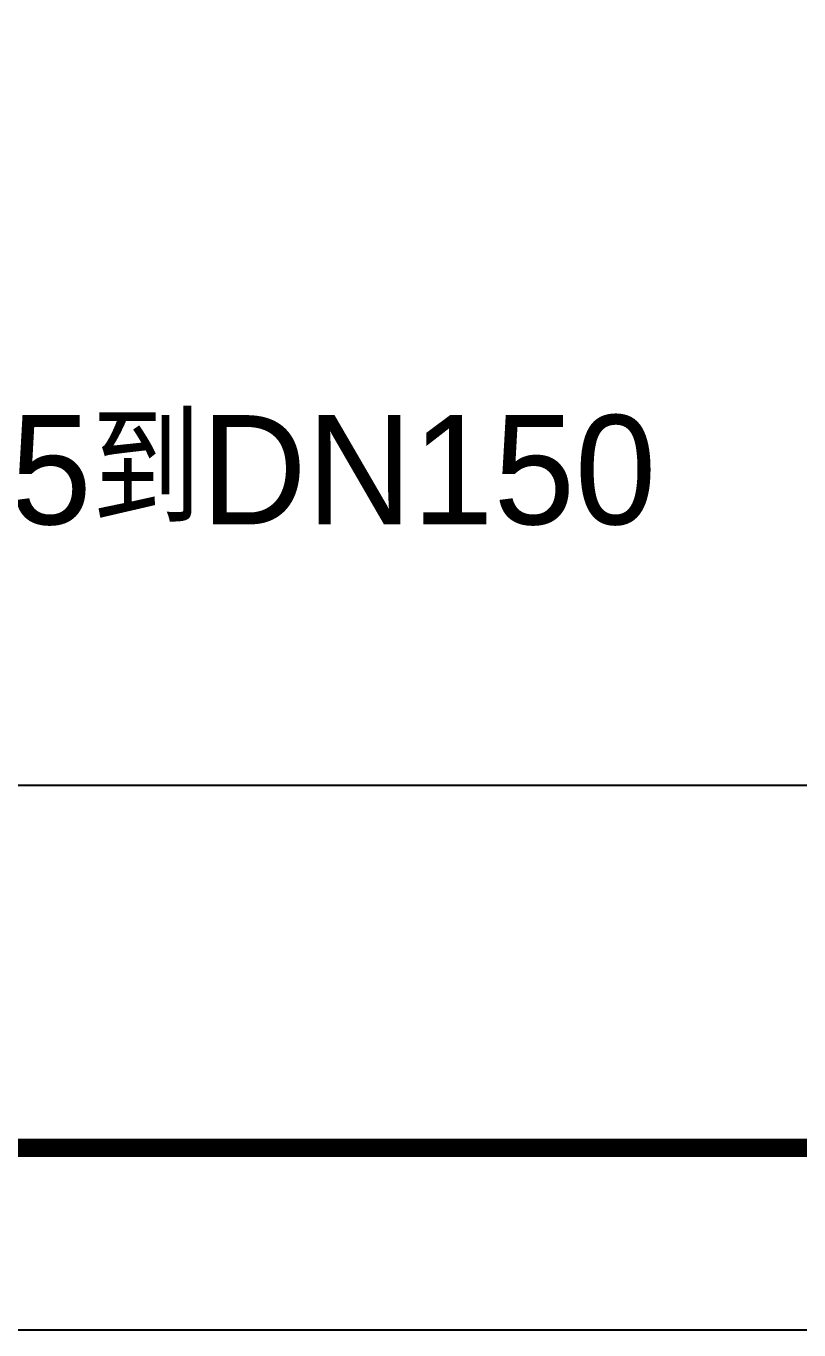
# Model space of a CAD drawing. Extents: x 1725261 to 1937680, y 860327 to 1571294.
# Drawn here: x 1853536 to 1857776, y 1202517 to 1209677 of the extents above; entities that cross this region are included whole.
import ezdxf

# ---------------------------------------------------------------- set-up
doc = ezdxf.new("R2010")
doc.units = 0
doc.header["$LTSCALE"] = 1000
doc.header["$MEASUREMENT"] = 0
doc.layers.add('A-文字', color=3, linetype='Continuous', lineweight=30)
doc.layers.add('bz', color=2, linetype='Continuous')
doc.layers.add('图框', color=140, linetype='Continuous')
doc.styles.add('中西文等高字体', font='HZTXT_E.shx', dxfattribs={"width": 0.7, "height": 4, "bigfont": 'hztxt.shx'})

# ---------------------------------------------------------------- blocks, each defined once
blk = doc.blocks.new('GDGDGRDGDRGDR')
at = {"layer": '图框'}
blk.add_lwpolyline([(148132.8, -148204.2), (190182.8, -148204.2), (190182.8, -118504.2), (148132.8, -118504.2)], close=True, dxfattribs=at)
at = {"layer": '图框', "const_width": 50}
blk.add_lwpolyline([(149382.8, -147704.2), (189682.8, -147704.2), (189682.8, -119004.2), (149382.8, -119004.2)], close=True, dxfattribs=at)

msp = doc.modelspace()

# ---------------------------------------------------------------- linework, layer by layer
at = {"color": 7}
msp.add_line((1816635.9, 1205507.8), (1863452.7, 1205507.8), dxfattribs=at)
at = {"layer": 'A-文字'}
msp.add_lwpolyline([(1793841.1, 1260917.1), (1864445.2, 1260917.1), (1864445.2, 1203515.5), (1793841.1, 1203515.5)], close=True, dxfattribs=at)

# ---------------------------------------------------------------- block references
at = {"xscale": 2, "yscale": 2, "zscale": 2}
msp.add_blockref('GDGDGRDGDRGDR', (1495075.4, 1498925.5), dxfattribs=at)

# ---------------------------------------------------------------- texts
at = {"layer": 'bz', "color": 7, "style": '中西文等高字体'}
msp.add_text('管径从DN65到DN150', height=600, dxfattribs=at).set_placement((1850044.7, 1206940.9))

doc.saveas('drawing.dxf')
